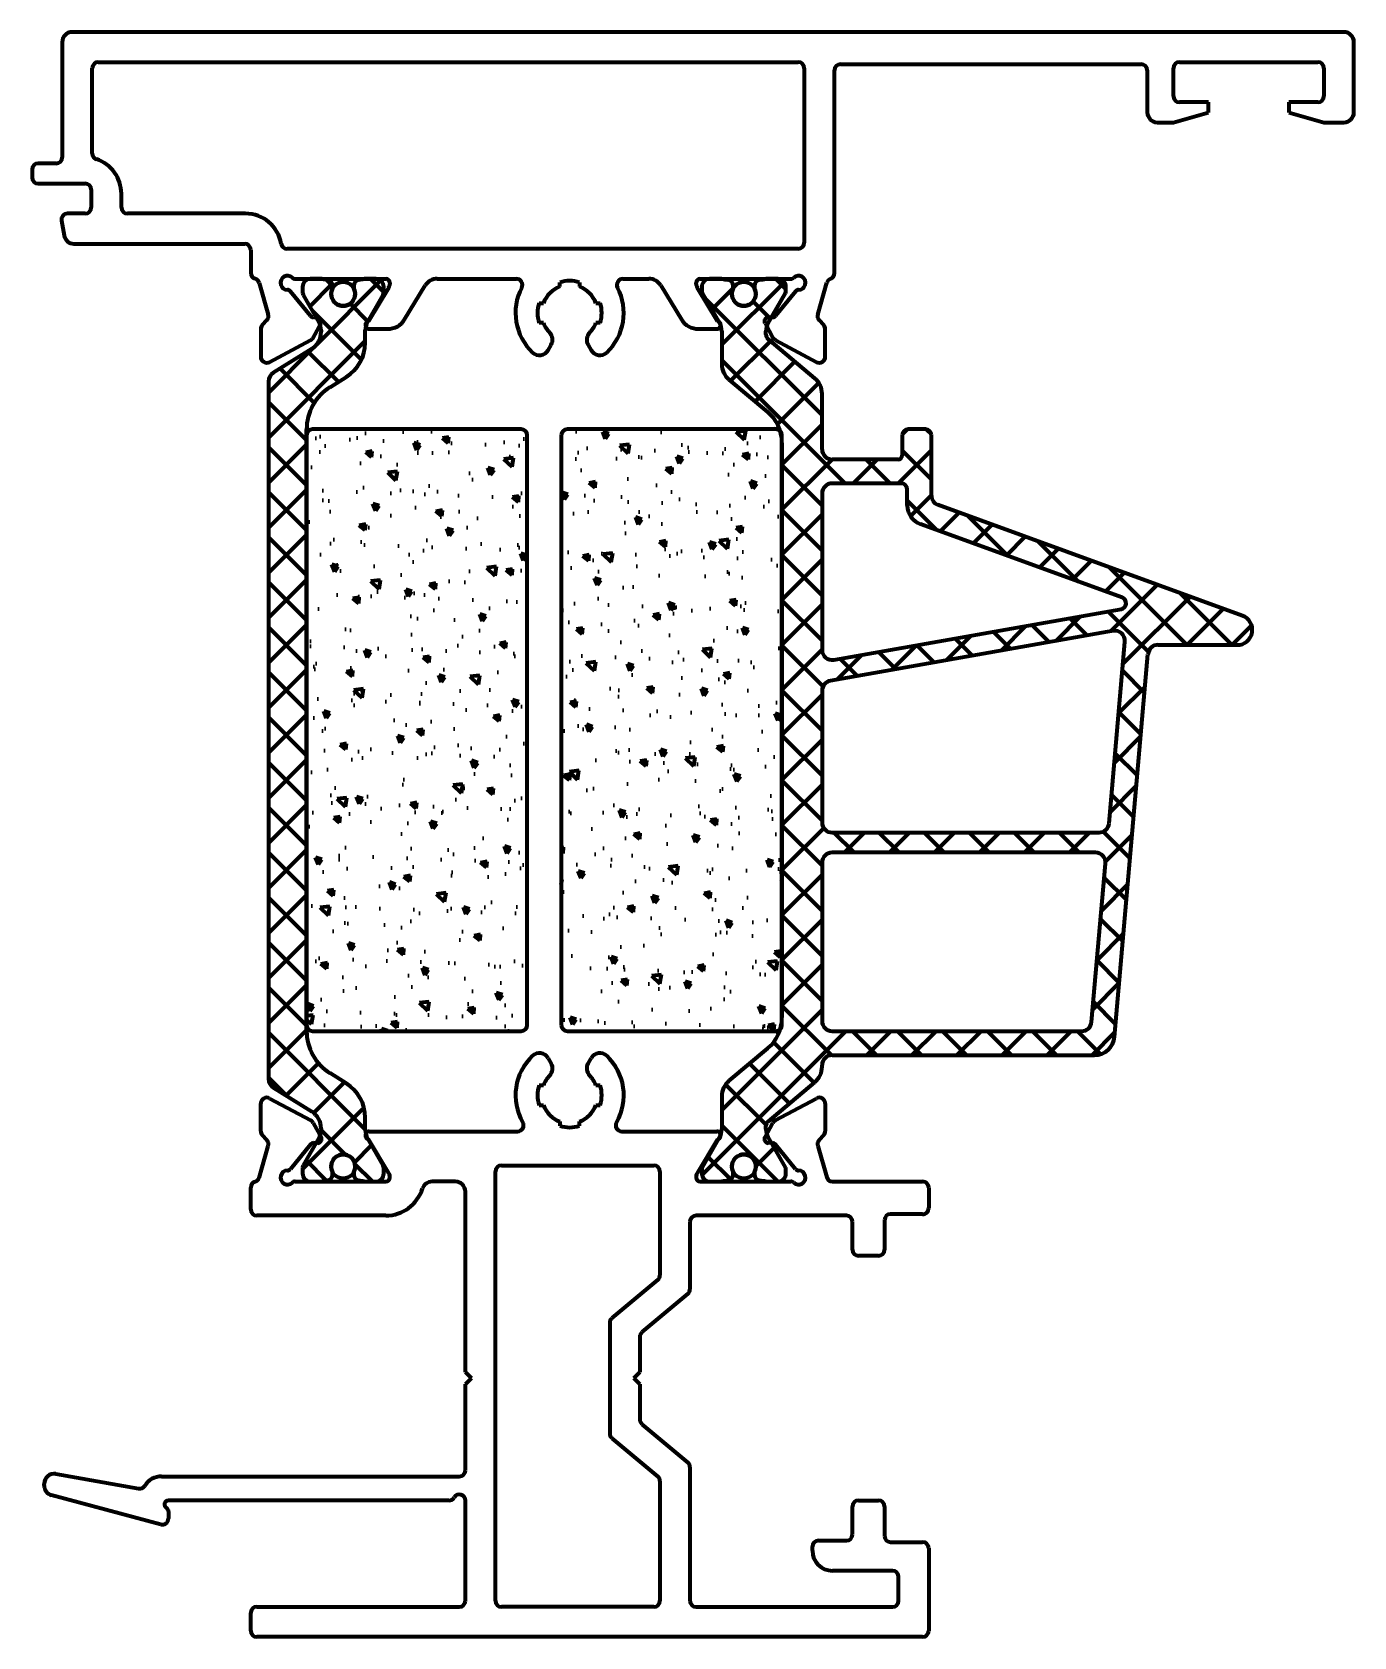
# Model space of a CAD drawing. Header units: millimetres. Extents: x 1837.3 to 1903.2, y 35.9 to 115.9.
import ezdxf

# ---------------------------------------------------------------- set-up
doc = ezdxf.new("R2010")
doc.units = ezdxf.units.MM

msp = doc.modelspace()

# ---------------------------------------------------------------- hatches: boundary and pattern name
at = {"lineweight": 100}
h = msp.add_hatch(dxfattribs=at)
h.set_pattern_fill('ANSI37', color=8, scale=0.5, angle=90, style=0)
edge = h.paths.add_edge_path()
edge.add_line((1853.87, 101.006), (1853.87, 100.378))
edge.add_arc((1851.87, 100.378), 2, 302, 360, ccw=False)
edge.add_line((1852.929, 98.682), (1852.12, 98.176))
edge.add_arc((1853.445, 96.056), 2.5, 122, 180)
edge.add_line((1850.945, 96.056), (1850.945, 66.085))
edge.add_arc((1853.445, 66.085), 2.5, 180, 238)
edge.add_line((1852.12, 63.965), (1852.929, 63.459))
edge.add_arc((1851.87, 61.763), 2, 360, 418, ccw=False)
edge.add_line((1853.87, 61.763), (1853.87, 61.134))
edge.add_arc((1854.67, 61.134), 0.8, 180, 210)
edge.add_line((1853.977, 60.734), (1854.768, 59.364))
edge.add_arc((1854.595, 59.264), 0.2, 360, 390, ccw=False)
edge.add_line((1854.795, 59.264), (1854.795, 58.97))
edge.add_arc((1854.395, 58.97), 0.4, 270, 360, ccw=False)
edge.add_line((1854.395, 58.57), (1853.82, 58.57))
edge.add_arc((1852.77, 53.108), 5.562, 439.11934, 441.9102)
edge.add_arc((1853.595, 58.912), 0.3, 180, 261.9102, ccw=False)
edge.add_line((1853.295, 58.912), (1853.295, 59.03))
edge.add_arc((1852.77, 59.32), 0.6, 331.04498, 568.95502)
edge.add_line((1852.245, 59.03), (1852.245, 58.912))
edge.add_arc((1851.945, 58.912), 0.3, 278.0898, 360, ccw=False)
edge.add_arc((1852.77, 53.108), 5.563, 98.0898, 100.88066)
edge.add_line((1851.72, 58.57), (1851.145, 58.57))
edge.add_arc((1851.145, 58.97), 0.4, 180, 270, ccw=False)
edge.add_line((1850.745, 58.97), (1850.745, 59.264))
edge.add_arc((1850.945, 59.264), 0.2, 150, 180, ccw=False)
edge.add_line((1850.771, 59.364), (1851.562, 60.734))
edge.add_arc((1850.87, 61.134), 0.8, 330, 360)
edge.add_line((1851.67, 61.134), (1851.67, 61.216))
edge.add_arc((1850.67, 61.216), 1, 360, 418)
edge.add_line((1851.2, 62.064), (1849.28, 63.263))
edge.add_arc((1849.545, 63.687), 0.5, 180, 238, ccw=False)
edge.add_line((1849.045, 63.687), (1849.045, 98.453))
edge.add_arc((1849.545, 98.453), 0.5, 122, 180, ccw=False)
edge.add_line((1849.28, 98.877), (1851.2, 100.077))
edge.add_arc((1850.67, 100.925), 1, 302, 360)
edge.add_line((1851.67, 100.925), (1851.67, 101.006))
edge.add_arc((1850.87, 101.006), 0.8, 360, 390)
edge.add_line((1851.562, 101.406), (1850.771, 102.777))
edge.add_arc((1850.945, 102.877), 0.2, 180, 210, ccw=False)
edge.add_line((1850.745, 102.877), (1850.745, 103.17))
edge.add_arc((1851.145, 103.17), 0.4, 90, 180, ccw=False)
edge.add_line((1851.145, 103.57), (1851.72, 103.57))
edge.add_arc((1852.77, 109.033), 5.563, 259.11934, 261.9102)
edge.add_arc((1851.945, 103.229), 0.3, 360, 441.9102, ccw=False)
edge.add_line((1852.245, 103.229), (1852.245, 103.111))
edge.add_arc((1852.77, 102.82), 0.6, 151.04498, 388.95502)
edge.add_line((1853.295, 103.111), (1853.295, 103.229))
edge.add_arc((1853.595, 103.229), 0.3, 98.0898, 180, ccw=False)
edge.add_arc((1852.77, 109.033), 5.562, 278.0898, 280.88066)
edge.add_line((1853.82, 103.57), (1854.395, 103.57))
edge.add_arc((1854.395, 103.17), 0.4, 360, 450, ccw=False)
edge.add_line((1854.795, 103.17), (1854.795, 102.877))
edge.add_arc((1854.595, 102.877), 0.2, 330, 360, ccw=False)
edge.add_line((1854.768, 102.777), (1853.977, 101.406))
edge.add_arc((1854.67, 101.006), 0.8, 150, 180)
h = msp.add_hatch(dxfattribs=at)
h.set_pattern_fill('ANSI37', color=8, scale=0.5, angle=90, style=0)
edge = h.paths.add_edge_path()
edge.add_line((1891.226, 65.783), (1892.895, 84.864))
edge.add_arc((1893.393, 84.82), 0.5, 90, 175, ccw=False)
edge.add_line((1893.393, 85.32), (1897.346, 85.32))
edge.add_arc((1897.346, 86.07), 0.75, 270, 430)
edge.add_line((1897.602, 86.775), (1882.425, 92.299))
edge.add_arc((1882.596, 92.769), 0.5, 180, 250, ccw=False)
edge.add_line((1882.096, 92.769), (1882.096, 95.77))
edge.add_arc((1881.796, 95.77), 0.3, 360, 450)
edge.add_line((1881.796, 96.07), (1880.946, 96.07))
edge.add_arc((1880.946, 95.77), 0.3, 90, 180)
edge.add_line((1880.646, 95.77), (1880.646, 94.77))
edge.add_arc((1880.446, 94.77), 0.2, -90, 0, ccw=False)
edge.add_line((1880.446, 94.57), (1877.146, 94.57))
edge.add_arc((1877.146, 95.07), 0.5, 180, 270, ccw=False)
edge.add_line((1876.646, 95.07), (1876.646, 97.844))
edge.add_arc((1875.646, 97.844), 1, 0, 50)
edge.add_line((1876.289, 98.61), (1873.953, 100.57))
edge.add_arc((1874.146, 100.799), 0.3, 180, 230, ccw=False)
edge.add_line((1873.846, 100.799), (1873.846, 100.963))
edge.add_arc((1874.646, 100.963), 0.8, 150, 180, ccw=False)
edge.add_line((1873.953, 101.363), (1874.819, 102.863))
edge.add_arc((1874.646, 102.963), 0.2, 330, 360)
edge.add_line((1874.846, 102.963), (1874.846, 103.17))
edge.add_arc((1874.446, 103.17), 0.4, 360, 450)
edge.add_line((1874.446, 103.57), (1873.846, 103.57))
edge.add_arc((1872.746, 109.57), 6.1, 277.40639, 280.38886, ccw=False)
edge.add_arc((1873.571, 103.224), 0.3, 97.40639, 180)
edge.add_line((1873.271, 103.224), (1873.271, 103.111))
edge.add_arc((1872.746, 102.82), 0.6, -208.95502, 28.95502, ccw=False)
edge.add_line((1872.221, 103.111), (1872.221, 103.224))
edge.add_arc((1871.921, 103.224), 0.3, 360, 442.59361)
edge.add_arc((1872.746, 109.57), 6.1, 259.61114, 262.59361, ccw=False)
edge.add_line((1871.646, 103.57), (1871.046, 103.57))
edge.add_arc((1871.046, 103.17), 0.4, 90, 180)
edge.add_line((1870.646, 103.17), (1870.646, 102.963))
edge.add_arc((1870.846, 102.963), 0.2, 180, 210)
edge.add_line((1870.673, 102.863), (1871.539, 101.363))
edge.add_arc((1870.846, 100.963), 0.8, 0, 30, ccw=False)
edge.add_line((1871.646, 100.963), (1871.646, 99.317))
edge.add_arc((1872.646, 99.317), 1, 180, 230)
edge.add_line((1872.003, 98.551), (1873.931, 96.933))
edge.add_arc((1872.646, 95.401), 2, 0, 50, ccw=False)
edge.add_line((1874.646, 95.401), (1874.646, 66.74))
edge.add_arc((1872.646, 66.74), 2, -50, 0, ccw=False)
edge.add_line((1873.931, 65.208), (1872.003, 63.59))
edge.add_arc((1872.646, 62.823), 1, 130, 180)
edge.add_line((1871.646, 62.823), (1871.646, 61.177))
edge.add_arc((1870.846, 61.177), 0.8, 330, 360, ccw=False)
edge.add_line((1871.539, 60.777), (1870.673, 59.277))
edge.add_arc((1870.846, 59.177), 0.2, 150, 180)
edge.add_line((1870.646, 59.177), (1870.646, 58.97))
edge.add_arc((1871.046, 58.97), 0.4, 180, 270)
edge.add_line((1871.046, 58.57), (1871.646, 58.57))
edge.add_arc((1872.746, 52.57), 6.1, 97.40639, 100.38886, ccw=False)
edge.add_arc((1871.921, 58.917), 0.3, 277.40639, 360)
edge.add_line((1872.221, 58.917), (1872.221, 59.03))
edge.add_arc((1872.746, 59.32), 0.6, -28.95502, 208.95502, ccw=False)
edge.add_line((1873.271, 59.03), (1873.271, 58.917))
edge.add_arc((1873.571, 58.917), 0.3, 180, 262.59361)
edge.add_arc((1872.746, 52.57), 6.1, 79.61114, 82.59361, ccw=False)
edge.add_line((1873.846, 58.57), (1874.446, 58.57))
edge.add_arc((1874.446, 58.97), 0.4, 270, 360)
edge.add_line((1874.846, 58.97), (1874.846, 59.177))
edge.add_arc((1874.646, 59.177), 0.2, 360, 390)
edge.add_line((1874.819, 59.277), (1873.953, 60.777))
edge.add_arc((1874.646, 61.177), 0.8, 180, 210, ccw=False)
edge.add_line((1873.846, 61.177), (1873.846, 61.341))
edge.add_arc((1874.146, 61.341), 0.3, 130, 180, ccw=False)
edge.add_line((1873.953, 61.571), (1876.289, 63.53))
edge.add_arc((1875.646, 64.296), 1, 310, 360)
edge.add_line((1876.646, 64.296), (1876.646, 64.37))
edge.add_arc((1877.146, 64.37), 0.5, 90, 180, ccw=False)
edge.add_line((1877.146, 64.87), (1890.229, 64.87))
edge.add_arc((1890.229, 65.87), 1, 270, 355)
edge = h.paths.add_edge_path(flags=16)
edge.add_arc((1889.588, 66.57), 0.5, 270, 355)
edge.add_line((1890.086, 66.527), (1890.777, 74.427))
edge.add_arc((1890.279, 74.47), 0.5, 355, 450)
edge.add_line((1890.279, 74.97), (1877.146, 74.97))
edge.add_arc((1877.146, 74.47), 0.5, 90, 180)
edge.add_line((1876.646, 74.47), (1876.646, 66.57))
edge.add_arc((1877.146, 66.57), 0.5, 180, 270)
edge.add_line((1877.146, 66.07), (1889.588, 66.07))
edge = h.paths.add_edge_path(flags=16)
edge.add_arc((1891.503, 87.399), 0.3, 280, 430)
edge.add_line((1891.606, 87.681), (1881.554, 91.339))
edge.add_arc((1881.896, 92.279), 1, 180, 250, ccw=False)
edge.add_line((1880.896, 92.279), (1880.896, 93.07))
edge.add_arc((1880.596, 93.07), 0.3, 0, 90)
edge.add_line((1880.596, 93.37), (1877.146, 93.37))
edge.add_arc((1877.146, 92.87), 0.5, 90, 180)
edge.add_line((1876.646, 92.87), (1876.646, 85.07))
edge.add_arc((1877.146, 85.07), 0.5, 180, 280)
edge.add_line((1877.233, 84.578), (1891.555, 87.103))
edge = h.paths.add_edge_path(flags=16)
edge.add_line((1876.646, 83.039), (1876.646, 76.47))
edge.add_arc((1877.146, 76.47), 0.5, 180, 270)
edge.add_line((1877.146, 75.97), (1890.454, 75.97))
edge.add_arc((1890.454, 76.47), 0.5, 270, 355)
edge.add_line((1890.952, 76.427), (1891.745, 85.482))
edge.add_arc((1891.246, 85.526), 0.5, 355, 460)
edge.add_line((1891.16, 86.018), (1877.059, 83.532))
edge.add_arc((1877.146, 83.039), 0.5, 100, 180)
h = msp.add_hatch(dxfattribs=at)
h.set_pattern_fill('AR-CONC', color=8, scale=0.02, angle=90, style=0)
edge = h.paths.add_edge_path()
edge.add_line((1850.945, 95.77), (1850.945, 66.37))
edge.add_arc((1851.245, 66.37), 0.3, 180, 270)
edge.add_line((1851.245, 66.07), (1861.645, 66.07))
edge.add_arc((1861.645, 66.37), 0.3, -90, 0)
edge.add_line((1861.945, 66.37), (1861.945, 95.77))
edge.add_arc((1861.645, 95.77), 0.3, 0, 90)
edge.add_line((1861.645, 96.07), (1851.245, 96.07))
edge.add_arc((1851.245, 95.77), 0.3, 90, 180)
h = msp.add_hatch(dxfattribs=at)
h.set_pattern_fill('AR-CONC', color=8, scale=0.02, angle=90, style=0)
edge = h.paths.add_edge_path()
edge.add_line((1863.646, 95.77), (1863.646, 66.37))
edge.add_arc((1863.946, 66.37), 0.3, 180, 270)
edge.add_line((1863.946, 66.07), (1874.346, 66.07))
edge.add_arc((1874.346, 66.37), 0.3, -90, 0)
edge.add_line((1874.646, 66.37), (1874.646, 95.77))
edge.add_arc((1874.346, 95.77), 0.3, 0, 90)
edge.add_line((1874.346, 96.07), (1863.946, 96.07))
edge.add_arc((1863.946, 95.77), 0.3, 90, 180)

# ---------------------------------------------------------------- linework, layer by layer
at = {"lineweight": 100, "ltscale": 10}
for p, q in [((1838.761, 115.37), (1838.761, 109.622)), ((1902.661, 115.87), (1839.261, 115.87)), ((1903.161, 111.87), (1903.161, 115.37)), ((1840.261, 109.817), (1840.261, 114.07)), ((1840.561, 114.37), (1875.461, 114.37)), ((1875.761, 114.07), (1875.761, 105.37)), ((1877.261, 103.856), (1877.261, 113.97)), ((1877.561, 114.27), (1892.561, 114.27)), ((1892.861, 113.97), (1892.861, 111.87)), ((1894.161, 112.67), (1894.161, 114.07)), ((1894.461, 114.37), (1901.361, 114.37)), ((1901.661, 114.07), (1901.661, 112.67)), ((1895.911, 112.37), (1894.461, 112.37)), ((1895.911, 111.87), (1895.911, 112.37)), ((1901.361, 112.37), (1899.911, 112.37)), ((1899.911, 112.37), (1899.911, 111.87)), ((1893.361, 111.37), (1894.161, 111.37)), ((1894.161, 111.37), (1895.911, 111.87)), ((1899.911, 111.87), (1901.661, 111.37)), ((1901.661, 111.37), (1902.661, 111.37)), ((1837.261, 109.022), (1837.261, 108.62)), ((1838.461, 109.322), (1837.561, 109.322)), ((1837.561, 108.32), (1839.911, 108.32)), ((1840.211, 108.02), (1840.211, 107.12)), ((1841.711, 107.12), (1841.711, 107.82)), ((1838.728, 106.468), (1838.858, 105.733)), ((1839.911, 106.82), (1839.024, 106.82)), ((1847.906, 106.82), (1842.011, 106.82)), ((1839.35, 105.32), (1847.861, 105.32)), ((1848.161, 105.02), (1848.161, 103.87)), ((1875.461, 105.07), (1849.976, 105.07)), ((1848.577, 103.379), (1849.036, 101.797)), ((1850.374, 103.57), (1854.896, 103.57)), ((1855.096, 103.37), (1855.096, 103.302)), ((1855.835, 101.55), (1856.863, 103.235)), ((1857.461, 103.57), (1861.408, 103.57)), ((1863.569, 103.181), (1863.569, 103.393)), ((1864.553, 103.393), (1864.553, 103.181)), ((1866.714, 103.57), (1868.006, 103.57)), ((1868.603, 103.235), (1869.631, 101.55)), ((1870.37, 103.302), (1870.37, 103.37)), ((1870.57, 103.57), (1875.093, 103.57)), ((1876.43, 101.797), (1876.89, 103.38)), ((1851.137, 101.722), (1850.148, 102.946)), ((1855.052, 103.146), (1854.027, 101.465)), ((1871.44, 101.465), (1870.414, 103.146)), ((1875.318, 102.946), (1874.329, 101.722)), ((1851.487, 101.651), (1851.297, 101.648)), ((1862.539, 102.362), (1862.75, 102.362)), ((1865.372, 102.362), (1865.584, 102.362)), ((1874.17, 101.648), (1873.979, 101.651)), ((1848.661, 101.052), (1848.661, 99.688)), ((1848.971, 101.512), (1848.738, 101.253)), ((1851.268, 100.636), (1851.666, 101.354)), ((1854.074, 101.07), (1854.982, 101.07)), ((1862.75, 101.378), (1862.539, 101.378)), ((1865.584, 101.378), (1865.372, 101.378)), ((1870.485, 101.07), (1871.393, 101.07)), ((1873.801, 101.354), (1874.199, 100.636)), ((1876.729, 101.253), (1876.495, 101.512)), ((1876.806, 99.688), (1876.806, 101.052)), ((1849.102, 99.423), (1851.147, 100.517)), ((1862.99, 100.015), (1863.145, 100.283)), ((1864.978, 100.283), (1865.132, 100.015)), ((1874.319, 100.517), (1876.364, 99.423)), ((1862.99, 64.726), (1863.145, 64.458)), ((1864.978, 64.458), (1865.132, 64.726)), ((1862.75, 63.362), (1862.539, 63.362)), ((1865.584, 63.362), (1865.372, 63.362)), ((1848.661, 61.088), (1848.661, 62.453)), ((1849.102, 62.717), (1851.147, 61.623)), ((1874.319, 61.623), (1876.364, 62.717)), ((1876.806, 62.453), (1876.806, 61.088)), ((1862.539, 62.378), (1862.75, 62.378)), ((1865.372, 62.378), (1865.584, 62.378)), ((1848.971, 60.628), (1848.738, 60.887)), ((1851.268, 61.504), (1851.666, 60.786)), ((1854.074, 61.07), (1861.463, 61.07)), ((1863.569, 61.56), (1863.569, 61.348)), ((1864.553, 61.348), (1864.553, 61.56)), ((1866.659, 61.07), (1871.393, 61.07)), ((1873.801, 60.786), (1874.199, 61.504)), ((1876.729, 60.887), (1876.495, 60.628)), ((1848.577, 58.761), (1849.036, 60.344)), ((1851.137, 60.419), (1850.148, 59.195)), ((1851.487, 60.489), (1851.297, 60.493)), ((1855.052, 58.994), (1854.027, 60.676)), ((1871.44, 60.676), (1870.414, 58.994)), ((1874.17, 60.493), (1873.979, 60.489)), ((1875.318, 59.195), (1874.329, 60.419)), ((1876.43, 60.344), (1876.882, 58.787)), ((1860.661, 59.37), (1868.261, 59.37)), ((1850.148, 59.195), (1850.148, 59.195)), ((1850.374, 58.57), (1854.896, 58.57)), ((1855.096, 58.77), (1855.096, 58.838)), ((1858.361, 58.57), (1857.199, 58.57)), ((1860.361, 37.67), (1860.361, 59.07)), ((1868.561, 59.07), (1868.561, 53.907)), ((1870.37, 58.838), (1870.37, 58.77)), ((1870.57, 58.57), (1875.093, 58.57)), ((1877.17, 58.57), (1879.252, 58.57)), ((1879.252, 58.57), (1881.661, 58.57)), ((1848.161, 57.17), (1848.161, 58.27)), ((1858.861, 49.07), (1858.861, 58.07)), ((1881.961, 58.27), (1881.961, 57.245)), ((1854.898, 56.87), (1848.461, 56.87)), ((1877.861, 56.87), (1870.361, 56.87)), ((1881.661, 56.945), (1880.061, 56.945)), ((1870.061, 56.57), (1870.061, 53.208)), ((1878.161, 55.17), (1878.161, 56.57)), ((1879.761, 56.645), (1879.761, 55.17)), ((1879.461, 54.87), (1878.461, 54.87)), ((1868.454, 53.678), (1866.168, 51.76)), ((1869.954, 52.978), (1867.668, 51.06)), ((1866.061, 51.53), (1866.061, 46.011)), ((1867.561, 50.83), (1867.561, 49.07)), ((1859.161, 48.77), (1858.861, 49.07)), ((1867.561, 49.07), (1867.261, 48.77)), ((1858.861, 48.47), (1859.161, 48.77)), ((1858.861, 44.17), (1858.861, 48.47)), ((1867.261, 48.77), (1867.561, 48.47)), ((1867.561, 48.47), (1867.561, 46.71)), ((1867.668, 46.48), (1869.954, 44.562)), ((1866.168, 45.781), (1868.454, 43.863)), ((1870.061, 44.333), (1870.061, 37.67)), ((1837.861, 43.424), (1837.861, 43.502)), ((1838.448, 43.995), (1842.569, 43.268)), ((1843.72, 43.87), (1858.561, 43.87)), ((1868.561, 43.633), (1868.561, 37.67)), ((1843.683, 41.481), (1838.231, 42.941)), ((1858.041, 42.67), (1844.061, 42.67)), ((1858.861, 37.67), (1858.861, 42.67)), ((1878.461, 42.67), (1879.461, 42.67)), ((1844.061, 42.124), (1844.061, 41.77)), ((1878.161, 40.97), (1878.161, 42.37)), ((1879.761, 42.37), (1879.761, 40.895)), ((1876.161, 40.17), (1876.161, 40.37)), ((1876.461, 40.67), (1877.861, 40.67)), ((1880.061, 40.595), (1881.661, 40.595)), ((1881.961, 40.295), (1881.961, 36.17)), ((1880.161, 39.17), (1877.161, 39.17)), ((1880.461, 37.67), (1880.461, 38.87)), ((1848.161, 36.17), (1848.161, 37.07)), ((1848.461, 37.37), (1858.561, 37.37)), ((1868.261, 37.37), (1860.661, 37.37)), ((1870.361, 37.37), (1880.161, 37.37)), ((1881.661, 35.87), (1848.461, 35.87))]:
    msp.add_line(p, q, dxfattribs=at)
at = {"color": 8, "lineweight": 100}
for p, q in [((1851.72, 103.57), (1851.145, 103.57)), ((1852.245, 103.111), (1852.245, 103.229)), ((1853.295, 103.229), (1853.295, 103.111)), ((1854.395, 103.57), (1853.82, 103.57)), ((1871.646, 103.57), (1871.046, 103.57)), ((1872.221, 103.111), (1872.221, 103.224)), ((1873.271, 103.224), (1873.271, 103.111)), ((1874.446, 103.57), (1873.846, 103.57)), ((1850.745, 103.17), (1850.745, 102.877)), ((1850.771, 102.777), (1851.562, 101.406)), ((1853.977, 101.406), (1854.768, 102.777)), ((1854.795, 102.877), (1854.795, 103.17)), ((1870.646, 103.17), (1870.646, 102.963)), ((1870.673, 102.863), (1871.539, 101.363)), ((1873.953, 101.363), (1874.819, 102.863)), ((1874.846, 102.963), (1874.846, 103.17)), ((1851.67, 101.006), (1851.67, 100.925)), ((1853.87, 100.378), (1853.87, 101.006)), ((1871.646, 100.963), (1871.646, 99.317)), ((1873.846, 100.799), (1873.846, 100.963)), ((1851.2, 100.077), (1849.28, 98.877)), ((1876.289, 98.61), (1873.953, 100.57)), ((1849.045, 98.453), (1849.045, 63.687)), ((1852.12, 98.176), (1852.929, 98.682)), ((1872.003, 98.551), (1873.931, 96.933)), ((1876.646, 95.07), (1876.646, 97.844)), ((1850.945, 66.085), (1850.945, 96.056)), ((1861.645, 96.07), (1851.245, 96.07)), ((1874.346, 96.07), (1863.946, 96.07)), ((1881.796, 96.07), (1880.946, 96.07)), ((1850.945, 95.77), (1850.945, 66.37)), ((1861.945, 66.37), (1861.945, 95.77)), ((1863.646, 95.77), (1863.646, 66.37)), ((1874.646, 66.37), (1874.646, 95.77)), ((1874.646, 95.401), (1874.646, 66.74)), ((1880.646, 95.77), (1880.646, 94.77)), ((1882.096, 92.769), (1882.096, 95.77)), ((1880.446, 94.57), (1877.146, 94.57)), ((1876.646, 92.87), (1876.646, 85.07)), ((1880.596, 93.37), (1877.146, 93.37)), ((1880.896, 92.279), (1880.896, 93.07)), ((1897.602, 86.775), (1882.425, 92.299)), ((1891.606, 87.681), (1881.554, 91.339)), ((1877.233, 84.578), (1891.555, 87.103)), ((1891.16, 86.018), (1877.059, 83.532)), ((1890.952, 76.427), (1891.745, 85.482)), ((1891.226, 65.783), (1892.895, 84.864)), ((1893.393, 85.32), (1897.346, 85.32)), ((1876.646, 83.039), (1876.646, 76.47)), ((1877.146, 75.97), (1890.454, 75.97)), ((1876.646, 74.47), (1876.646, 66.57)), ((1890.279, 74.97), (1877.146, 74.97)), ((1890.086, 66.527), (1890.777, 74.427)), ((1851.245, 66.07), (1861.645, 66.07)), ((1863.946, 66.07), (1874.346, 66.07)), ((1877.146, 66.07), (1889.588, 66.07)), ((1873.931, 65.208), (1872.003, 63.59)), ((1877.146, 64.87), (1890.229, 64.87)), ((1876.646, 64.296), (1876.646, 64.37)), ((1849.28, 63.263), (1851.2, 62.064)), ((1852.929, 63.459), (1852.12, 63.965)), ((1873.953, 61.571), (1876.289, 63.53)), ((1871.646, 62.823), (1871.646, 61.177)), ((1853.87, 61.134), (1853.87, 61.763)), ((1851.67, 61.216), (1851.67, 61.134)), ((1873.846, 61.177), (1873.846, 61.341)), ((1851.562, 60.734), (1850.771, 59.364)), ((1854.768, 59.364), (1853.977, 60.734)), ((1871.539, 60.777), (1870.673, 59.277)), ((1874.819, 59.277), (1873.953, 60.777)), ((1850.745, 59.264), (1850.745, 58.97)), ((1854.795, 58.97), (1854.795, 59.264)), ((1851.145, 58.57), (1851.72, 58.57)), ((1852.245, 58.912), (1852.245, 59.03)), ((1853.295, 59.03), (1853.295, 58.912)), ((1853.82, 58.57), (1854.395, 58.57)), ((1870.646, 59.177), (1870.646, 58.97)), ((1871.046, 58.57), (1871.646, 58.57)), ((1872.221, 58.917), (1872.221, 59.03)), ((1873.271, 59.03), (1873.271, 58.917)), ((1873.846, 58.57), (1874.446, 58.57)), ((1874.846, 58.97), (1874.846, 59.177))]:
    msp.add_line(p, q, dxfattribs=at)
for centre in [(1852.77, 102.82), (1872.746, 102.82), (1852.77, 59.32), (1872.746, 59.32)]:
    msp.add_circle(centre, 0.6, dxfattribs=at)
at = {"lineweight": 100, "ltscale": 10}
for centre, radius, start, end in [((1839.261, 115.37), 0.5, 90, 180), ((1902.661, 115.37), 0.5, 360, 90), ((1840.561, 114.07), 0.3, 90, 180), ((1875.461, 114.07), 0.3, 360, 90), ((1877.561, 113.97), 0.3, 90, 180), ((1892.561, 113.97), 0.3, 360, 90), ((1894.461, 114.07), 0.3, 90, 180), ((1901.361, 114.07), 0.3, 360, 90), ((1894.461, 112.67), 0.3, 180, 270), ((1901.361, 112.67), 0.3, 270, 360), ((1893.361, 111.87), 0.5, 180, 270), ((1902.661, 111.87), 0.5, 270, 360), ((1838.461, 109.622), 0.3, 270, 0), ((1840.561, 109.817), 0.3, 180, 251.96895), ((1837.561, 109.022), 0.3, 90, 180), ((1839.911, 107.82), 1.8, 360, 71.96895), ((1837.561, 108.62), 0.3, 180, 270), ((1839.911, 108.02), 0.3, 0, 90), ((1839.024, 106.52), 0.3, 90, 190), ((1839.911, 107.12), 0.3, 270, 0), ((1842.011, 107.12), 0.3, 180, 270), ((1847.906, 105.02), 1.8, 9.59412, 90), ((1839.35, 105.82), 0.5, 190, 270), ((1847.861, 105.02), 0.3, 0, 90), ((1849.976, 105.37), 0.3, 189.59412, 270), ((1875.461, 105.37), 0.3, 270, 360), ((1848.461, 103.87), 0.3, 180, 253.34025), ((1848.289, 103.295), 0.3, 16.1884, 73.34025), ((1849.996, 103.37), 0.35, 46.66032, 269.66332), ((1850.374, 103.77), 0.2, 226.65789, 270.00031), ((1854.896, 103.37), 0.2, 0, 90), ((1854.796, 103.302), 0.3, 328.61987, 360), ((1857.461, 102.87), 0.7, 90, 148.61987), ((1861.408, 103.27), 0.3, 332.18186, 90), ((1864.061, 101.87), 1.6, 72.09274, 107.90726), ((1866.714, 103.27), 0.3, 90, 207.81814), ((1868.006, 102.87), 0.7, 31.38013, 90), ((1870.57, 103.37), 0.2, 90, 180), ((1870.67, 103.302), 0.3, 180, 211.38013), ((1875.093, 103.77), 0.2, 269.99969, 313.34211), ((1875.47, 103.37), 0.35, 270.33668, 133.33968), ((1877.178, 103.296), 0.3, 111.20437, 163.8116), ((1876.961, 103.856), 0.3, 291.20437, 0), ((1849.993, 102.82), 0.2, 38.9406, 89.66499), ((1864.061, 101.87), 2.7, 152.18186, 226.86344), ((1864.061, 101.87), 1.4, 110.57312, 159.42688), ((1864.061, 101.87), 1.4, 20.57312, 69.42688), ((1864.061, 101.87), 2.7, 313.13656, 27.81814), ((1875.474, 102.82), 0.2, 90.33501, 141.0594), ((1848.748, 101.713), 0.3, 318, 16.1884), ((1851.293, 101.848), 0.2, 218.94064, 271), ((1851.491, 101.451), 0.2, 331, 91), ((1864.061, 101.87), 1.6, 162.09274, 197.90726), ((1864.061, 101.87), 1.6, 342.09274, 17.90726), ((1873.975, 101.451), 0.2, 89, 209), ((1874.173, 101.848), 0.2, 269, 321.05936), ((1876.718, 101.713), 0.3, 163.8116, 222), ((1848.961, 101.052), 0.3, 138, 180), ((1854.074, 101.27), 0.2, 103.62221, 270), ((1854.982, 102.07), 1, 270, 328.61987), ((1864.061, 101.87), 1.4, 200.57312, 224.74248), ((1862.712, 100.533), 0.5, 330, 44.74248), ((1865.411, 100.533), 0.5, 135.25752, 210), ((1864.061, 101.87), 1.4, 315.25752, 339.42688), ((1870.485, 102.07), 1, 211.38013, 270), ((1871.393, 101.27), 0.2, 270, 76.37779), ((1876.506, 101.052), 0.3, 0, 42), ((1851.006, 100.782), 0.3, 298.14303, 331), ((1862.557, 100.265), 0.5, 226.86344, 330), ((1865.565, 100.265), 0.5, 210, 313.13656), ((1874.461, 100.782), 0.3, 209, 241.85697), ((1848.961, 99.688), 0.3, 180, 298.14303), ((1876.506, 99.688), 0.3, 241.85697, 360), ((1864.061, 62.87), 2.7, 133.13656, 210), ((1862.557, 64.476), 0.5, 30, 133.13656), ((1865.565, 64.476), 0.5, 46.86344, 150), ((1864.061, 62.87), 2.7, 330, 46.86344), ((1862.712, 64.208), 0.5, 315.25752, 30), ((1865.411, 64.208), 0.5, 150, 224.74248), ((1864.061, 62.87), 1.6, 162.09274, 197.90726), ((1864.061, 62.87), 1.4, 135.25752, 159.42688), ((1864.061, 62.87), 1.4, 20.57312, 44.74248), ((1864.061, 62.87), 1.6, 342.09274, 17.90726), ((1848.961, 62.453), 0.3, 61.85697, 180), ((1876.506, 62.453), 0.3, 360, 118.14303), ((1851.006, 61.359), 0.3, 29, 61.85697), ((1864.061, 62.87), 1.4, 200.57312, 249.42688), ((1864.061, 62.87), 1.4, 290.57312, 339.42688), ((1874.461, 61.359), 0.3, 118.14303, 151), ((1848.961, 61.088), 0.3, 180, 222), ((1854.074, 60.87), 0.2, 90, 256.37779), ((1861.463, 61.37), 0.3, 270, 30), ((1864.061, 62.87), 1.6, 252.09274, 287.90726), ((1866.659, 61.37), 0.3, 150, 270), ((1871.393, 60.87), 0.2, 283.62221, 90), ((1876.506, 61.088), 0.3, 318, 0), ((1848.748, 60.428), 0.3, 343.8116, 42), ((1851.293, 60.293), 0.2, 89, 141.0594), ((1851.491, 60.689), 0.2, 269, 29), ((1873.975, 60.689), 0.2, 151, 271), ((1874.173, 60.293), 0.2, 38.94064, 91), ((1876.718, 60.428), 0.3, 138, 196.1884), ((1860.661, 59.07), 0.3, 90, 180), ((1868.261, 59.07), 0.3, 0, 90), ((1848.461, 58.27), 0.3, 106.65975, 180), ((1848.289, 58.845), 0.3, 286.65975, 343.8116), ((1849.996, 58.77), 0.35, 90.33668, 313.33968), ((1849.993, 59.32), 0.2, 270.33501, 321.0594), ((1850.374, 58.37), 0.2, 89.99969, 133.34211), ((1854.896, 58.77), 0.2, 270, 0), ((1854.796, 58.838), 0.3, 360, 31.38013), ((1857.199, 58.07), 0.5, 89.99657, 162.65805), ((1858.361, 58.07), 0.5, 360, 90), ((1870.67, 58.838), 0.3, 148.61987, 180), ((1870.57, 58.77), 0.2, 180, 270), ((1875.093, 58.37), 0.2, 46.65789, 90.00031), ((1875.47, 58.77), 0.35, 226.66032, 89.66332), ((1875.474, 59.32), 0.2, 218.9406, 269.66499), ((1877.17, 58.87), 0.3, 196.1884, 270), ((1881.661, 58.27), 0.3, 0.00001, 90), ((1854.887, 58.792), 1.922, 270.30669, 342.65908), ((1848.461, 57.17), 0.3, 180, 270), ((1870.361, 56.57), 0.3, 90, 180), ((1877.861, 56.57), 0.3, 360, 90), ((1880.061, 56.645), 0.3, 90, 180), ((1881.661, 57.245), 0.3, 270, 0.00001), ((1878.461, 55.17), 0.3, 180, 270), ((1879.461, 55.17), 0.3, 270, 0), ((1868.261, 53.907), 0.3, 310, 0), ((1869.761, 53.208), 0.3, 310, 0), ((1866.361, 51.53), 0.3, 130, 180), ((1867.861, 50.83), 0.3, 130, 180), ((1867.861, 46.71), 0.3, 180, 230), ((1866.361, 46.011), 0.3, 180, 230), ((1838.361, 43.502), 0.5, 80, 180), ((1858.561, 44.17), 0.3, 270, 0), ((1869.761, 44.333), 0.3, 360, 50), ((1838.361, 43.424), 0.5, 180, 255), ((1842.621, 43.564), 0.3, 260, 327.76923), ((1843.72, 42.87), 1, 90, 147.76923), ((1868.261, 43.633), 0.3, 360, 50), ((1844.061, 42.47), 0.2, 90, 240), ((1858.041, 42.97), 0.3, 270, 330), ((1858.561, 42.67), 0.3, 360, 150), ((1878.461, 42.37), 0.3, 90, 180), ((1879.461, 42.37), 0.3, 360, 90), ((1843.761, 41.77), 0.3, 255, 0), ((1843.861, 42.124), 0.2, 360, 60), ((1877.861, 40.97), 0.3, 270, 0), ((1880.061, 40.895), 0.3, 180, 270), ((1876.461, 40.37), 0.3, 90, 180), ((1877.161, 40.17), 1, 180, 270), ((1881.661, 40.295), 0.3, 0, 90), ((1880.161, 38.87), 0.3, 0, 90), ((1858.561, 37.67), 0.3, 270, 0), ((1860.661, 37.67), 0.3, 180, 270), ((1868.261, 37.67), 0.3, 270, 0), ((1870.361, 37.67), 0.3, 180, 270), ((1880.161, 37.67), 0.3, 270, 360), ((1848.461, 37.07), 0.3, 90, 180), ((1848.461, 36.17), 0.3, 180, 270), ((1881.661, 36.17), 0.3, 270, 360)]:
    msp.add_arc(centre, radius, start, end, dxfattribs=at)
at = {"color": 8, "lineweight": 100}
for centre, radius, start, end in [((1851.145, 103.17), 0.4, 90, 180), ((1852.77, 109.033), 5.563, 259.11934, 261.9102), ((1851.945, 103.229), 0.3, 360, 81.9102), ((1853.595, 103.229), 0.3, 98.0898, 180), ((1852.77, 109.033), 5.562, 278.0898, 280.88066), ((1854.395, 103.17), 0.4, 360, 90), ((1871.046, 103.17), 0.4, 90, 180), ((1872.746, 109.57), 6.1, 259.61114, 262.59361), ((1871.921, 103.224), 0.3, 0, 82.59361), ((1873.571, 103.224), 0.3, 97.40639, 180), ((1872.746, 109.57), 6.1, 277.40639, 280.38886), ((1874.446, 103.17), 0.4, 360, 90), ((1850.945, 102.877), 0.2, 180, 210), ((1852.77, 102.82), 0.6, 151.04498, 28.95502), ((1854.595, 102.877), 0.2, 330, 360), ((1870.846, 102.963), 0.2, 180, 210), ((1872.746, 102.82), 0.6, 151.04498, 28.95502), ((1874.646, 102.963), 0.2, 330, 0), ((1850.67, 100.925), 1, 302, 360), ((1850.87, 101.006), 0.8, 360, 30), ((1854.67, 101.006), 0.8, 150, 180), ((1870.846, 100.963), 0.8, 360, 30), ((1874.646, 100.963), 0.8, 150, 180), ((1851.87, 100.378), 2, 302, 0), ((1874.146, 100.799), 0.3, 180, 230), ((1872.646, 99.317), 1, 180, 230), ((1849.545, 98.453), 0.5, 122, 180), ((1875.646, 97.844), 1, 360, 50), ((1853.445, 96.056), 2.5, 122, 180), ((1872.646, 95.401), 2, 360, 50), ((1851.245, 95.77), 0.3, 90, 180), ((1861.645, 95.77), 0.3, 360, 90), ((1863.946, 95.77), 0.3, 90, 180), ((1874.346, 95.77), 0.3, 360, 90), ((1880.946, 95.77), 0.3, 90, 180), ((1881.796, 95.77), 0.3, 360, 90), ((1877.146, 95.07), 0.5, 180, 270), ((1880.446, 94.77), 0.2, 270, 0), ((1877.146, 92.87), 0.5, 90, 180), ((1880.596, 93.07), 0.3, 360, 90), ((1881.896, 92.279), 1, 180, 250), ((1882.596, 92.769), 0.5, 180, 250), ((1891.503, 87.399), 0.3, 280, 70), ((1897.346, 86.07), 0.75, 270, 70), ((1891.246, 85.526), 0.5, 355, 100), ((1877.146, 85.07), 0.5, 180, 280), ((1893.393, 84.82), 0.5, 90, 175), ((1877.146, 83.039), 0.5, 100, 180), ((1877.146, 76.47), 0.5, 180, 270), ((1890.454, 76.47), 0.5, 270, 355), ((1877.146, 74.47), 0.5, 90, 180), ((1890.279, 74.47), 0.5, 355, 90), ((1872.646, 66.74), 2, 310, 360), ((1877.146, 66.57), 0.5, 180, 270), ((1889.588, 66.57), 0.5, 270, 355), ((1851.245, 66.37), 0.3, 180, 270), ((1853.445, 66.085), 2.5, 180, 238), ((1861.645, 66.37), 0.3, 270, 0), ((1863.946, 66.37), 0.3, 180, 270), ((1874.346, 66.37), 0.3, 270, 360), ((1890.229, 65.87), 1, 270, 355), ((1877.146, 64.37), 0.5, 90, 180), ((1875.646, 64.296), 1, 310, 360), ((1849.545, 63.687), 0.5, 180, 238), ((1851.87, 61.763), 2, 360, 58), ((1872.646, 62.823), 1, 130, 180), ((1850.67, 61.216), 1, 0, 58), ((1850.87, 61.134), 0.8, 330, 0), ((1854.67, 61.134), 0.8, 180, 210), ((1870.846, 61.177), 0.8, 330, 360), ((1874.146, 61.341), 0.3, 130, 180), ((1874.646, 61.177), 0.8, 180, 210), ((1850.945, 59.264), 0.2, 150, 180), ((1852.77, 59.32), 0.6, 331.04498, 208.95502), ((1854.595, 59.264), 0.2, 360, 30), ((1870.846, 59.177), 0.2, 150, 180), ((1872.746, 59.32), 0.6, 331.04498, 208.95502), ((1874.646, 59.177), 0.2, 360, 30), ((1851.145, 58.97), 0.4, 180, 270), ((1852.77, 53.108), 5.563, 98.0898, 100.88066), ((1851.945, 58.912), 0.3, 278.0898, 360), ((1853.595, 58.912), 0.3, 180, 261.9102), ((1852.77, 53.108), 5.562, 79.11934, 81.9102), ((1854.395, 58.97), 0.4, 270, 0), ((1871.046, 58.97), 0.4, 180, 270), ((1872.746, 52.57), 6.1, 97.40639, 100.38886), ((1871.921, 58.917), 0.3, 277.40639, 0), ((1873.571, 58.917), 0.3, 180, 262.59361), ((1872.746, 52.57), 6.1, 79.61114, 82.59361), ((1874.446, 58.97), 0.4, 270, 0)]:
    msp.add_arc(centre, radius, start, end, dxfattribs=at)

doc.saveas('drawing.dxf')
